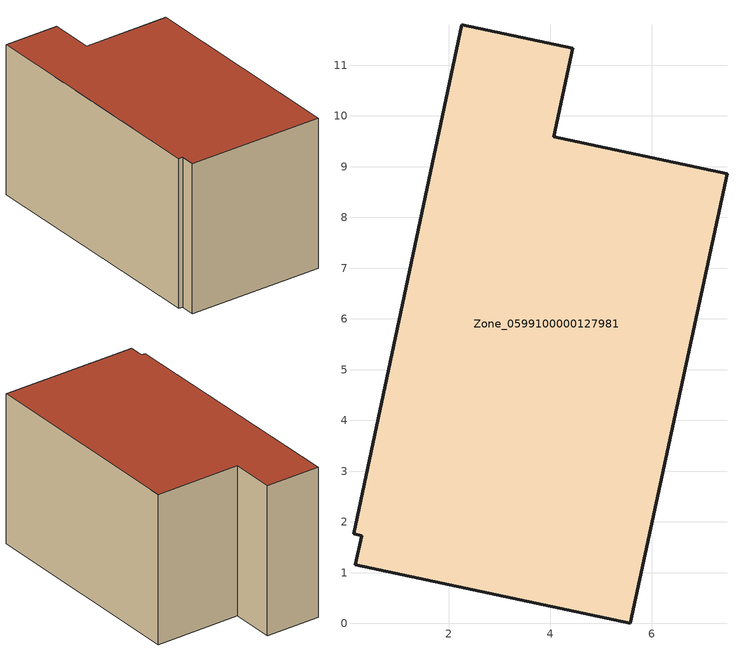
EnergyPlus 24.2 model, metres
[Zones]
Zone_0599100000127981
 floor ground (C_G): 0.12,1.76 2.25,11.8 4.44,11.33 4.07,9.59 7.48,8.86 5.57,0 0.16,1.16 0.28,1.73 z0
 wall outside (C_F): 4.07,9.59 4.44,11.33 2.25,11.8 0.12,1.76 0.28,1.73 0.16,1.16 5.57,0 7.48,8.86 4.07,9.59 z0:6.09
 roof outside (C_R): 0.12,1.76 0.28,1.73 0.16,1.16 5.57,0 7.48,8.86 4.07,9.59 4.44,11.33 2.25,11.8 z6.09
[BUILDING]
Pand.0599100000127981: North Axis=0; Terrain=City; Loads Convergence Tolerance Value=0.04; Temperature Convergence Tolerance Value=0.4; Solar Distribution=FullExterior; Maximum Number of Warmup Days=25; Minimum Number of Warmup Days=1
[Site:Location]
Rotterdam.The.Hague.AP_ZH_NLD Design_Conditions: Latitude=51.96; Longitude=4.45; Time Zone=1; Elevation=-4.5
[SITE:GROUNDTEMPERATURE:BUILDINGSURFACE]
18, 18, 18, 18, 18, 18, 18, 18, 18, 18, 18, 18
[MATERIAL] Thermal Absorptance=0.9; Solar Absorptance=0.7; Visible Absorptance=0.7
Name | Roughness | Thickness | Conductivity | Density | Specific Heat
G.TI.1975-1991 | MediumSmooth | 0.15 | 0.288461 | 540 | 1210
F.TI.1975-1991 | Rough | 0.3 | 0.230769 | 1920 | 840
R.TI.1975-1991 | MediumRough | 0.2 | 0.153846 | 1500 | 1000
[CONSTRUCTION]
C_G: G.TI.1975-1991
C_F: F.TI.1975-1991
C_R: R.TI.1975-1991
[ZONE]
Zone_0599100000127981: Type=1; Multiplier=1; Ceiling Height=Autocalculate; Volume=Autocalculate; Floor Area=autocalculate; Part of Total Floor Area=Yes
[ZONEINFILTRATION:DESIGNFLOWRATE]
Infil_Zone_0599100000127981: Zone or ZoneList or Space or SpaceList=Zone_0599100000127981; Schedule=AlwaysOn; Design Flow Rate Calculation Method=Flow/Area; Flow Rate per Floor Area=0.003; Constant Term Coefficient=1; Temperature Term Coefficient=0; Velocity Term Coefficient=0; Velocity Squared Term Coefficient=0
[HVACTEMPLATE:ZONE:IDEALLOADSAIRSYSTEM]
Zone_0599100000127981: Maximum Heating Supply Air Temperature=50; Minimum Cooling Supply Air Temperature=13; Maximum Heating Supply Air Humidity Ratio=0.0156; Minimum Cooling Supply Air Humidity Ratio=0.0077; Heating Limit=NoLimit; Cooling Limit=NoLimit; Dehumidification Control Type=ConstantSensibleHeatRatio; Cooling Sensible Heat Ratio=0.7; Dehumidification Setpoint=60; Humidification Control Type=None; Humidification Setpoint=30; Outdoor Air Method=None; Outdoor Air Flow Rate per Person=0.00944; Outdoor Air Flow Rate per Zone Floor Area=0; Outdoor Air Flow Rate per Zone=0; Demand Controlled Ventilation Type=None; Outdoor Air Economizer Type=NoEconomizer; Heat Recovery Type=None; Sensible Heat Recovery Effectiveness=0.7; Latent Heat Recovery Effectiveness=0.65
[ZONECONTROL:THERMOSTAT]
ThermostatControl_Zone_0599100000127981: Zone or ZoneList=Zone_0599100000127981; Control Type Schedule=DualSetpointControlType; Control 1=Thermostat_Zone_0599100000127981; Temperature Difference Between Cutout And Setpoint=0
[THERMOSTATSETPOINT:DUALSETPOINT]
Thermostat_Zone_0599100000127981: Heating Setpoint Temperature Schedule=HeatingSetpoint_Zone_0599100000127981; Cooling Setpoint Temperature Schedule=CoolingSetpoint_Zone_0599100000127981
[SCHEDULE:COMPACT]
HeatingSetpoint_Zone_0599100000127981: Through: 12/31, For: AllDays, Until: 24:00, 21
CoolingSetpoint_Zone_0599100000127981: Through: 12/31, For: AllDays, Until: 24:00, 24
DualSetpointControlType: Through: 12/31, For: AllDays, Until: 24:00, 4
AlwaysOn: Through: 12/31, For: AllDays, Until: 24:00, 1
